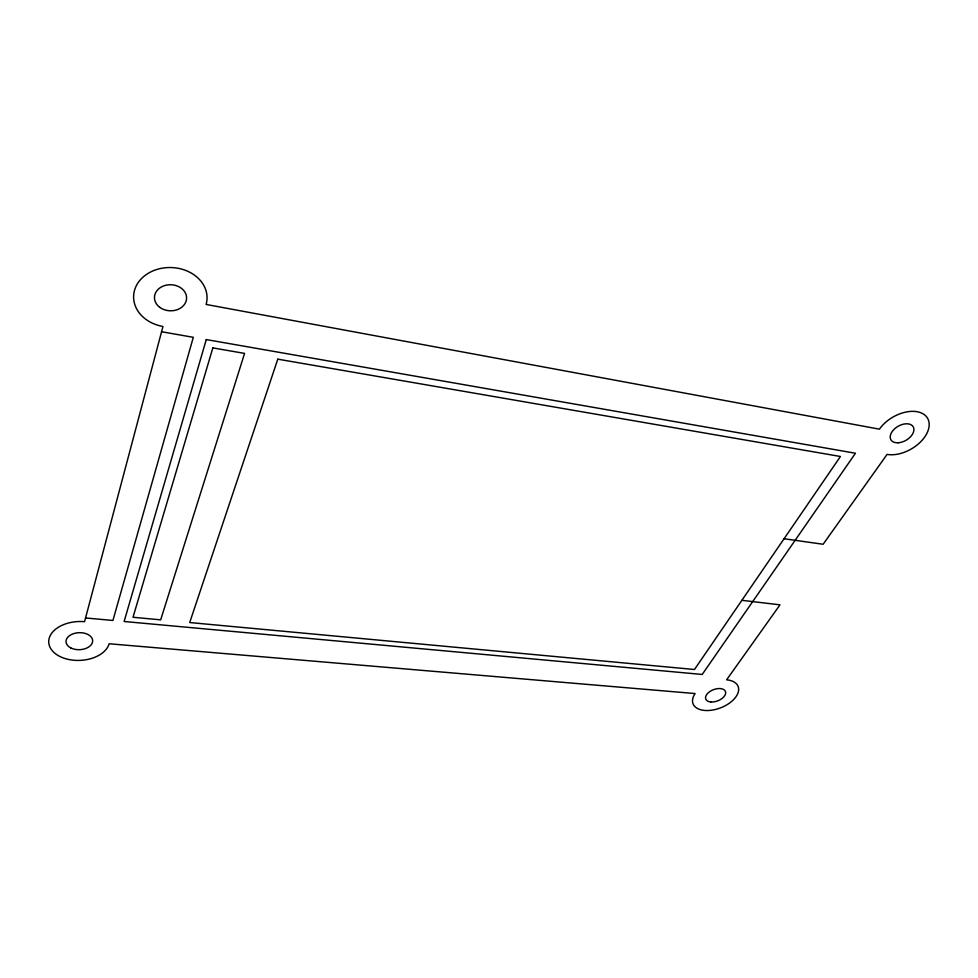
<?xml version="1.0" encoding="UTF-8"?>
<svg xmlns="http://www.w3.org/2000/svg" width="978" height="978" viewBox="0 0 978 978"><rect width="100%" height="100%" fill="white"/><g stroke="black" fill="none" stroke-linecap="round" stroke-linejoin="round"><path stroke-width="1.47" d="M85.551 617.962L112.922 620.468L193.314 337.312L161.566 331.75M741.874 600.321L780.004 604.832L726.617 679.82A24.144 13.68 -20.9 0 1 735.896 696.874A24.144 13.68 -20.9 0 1 704.771 710.456A24.144 13.68 -20.9 0 1 695.126 693.561L109.145 643.769A30.477 19.45 -2.3 0 1 73.717 660.236A30.477 19.45 -2.3 0 1 49.206 638.218A30.477 19.45 -2.3 0 1 84.56 621.69L162.971 326.481A36.736 29.817 1.8 0 1 134.402 290.747A36.736 29.817 1.8 0 1 178.289 268.327A36.736 29.817 1.8 0 1 206.113 304.451L879.418 429.159A29.474 18.399 -30.1 0 1 916.997 411.689A29.474 18.399 -30.1 0 1 924.699 437.007A29.474 18.399 -30.1 0 1 887.083 454.403L823.121 544.257L784.075 538.744M206.272 339.574L124.12 621.495L702.204 674.453L855.457 453.242L206.272 339.574M212.837 347.911L133.008 617.265L160.673 619.844L244.573 353.4L212.837 347.911M277.789 359.158L189.708 622.546L694.466 669.502L840.432 456.494L277.789 359.158M898.134 442.777A12.897 8.044 -30.1 0 0 913.733 428.034A12.897 8.044 -30.1 0 0 894.344 429.061A12.897 8.044 -30.1 0 0 898.134 442.777M710.774 701.96A10.562 5.99 -20.9 0 0 725.688 692.607A10.562 5.99 -20.9 0 0 710.321 691.238A10.562 5.99 -20.9 0 0 710.774 701.96M159.658 307.263A16.076 13.044 1.8 0 0 186.211 300.772A16.076 13.044 1.8 0 0 165.698 285.283A16.076 13.044 1.8 0 0 159.658 307.263M70.771 647.913A13.337 8.509 -2.3 0 0 92.458 642.35A13.337 8.509 -2.3 0 0 74.78 633.292A13.337 8.509 -2.3 0 0 70.771 647.913"/></g></svg>
